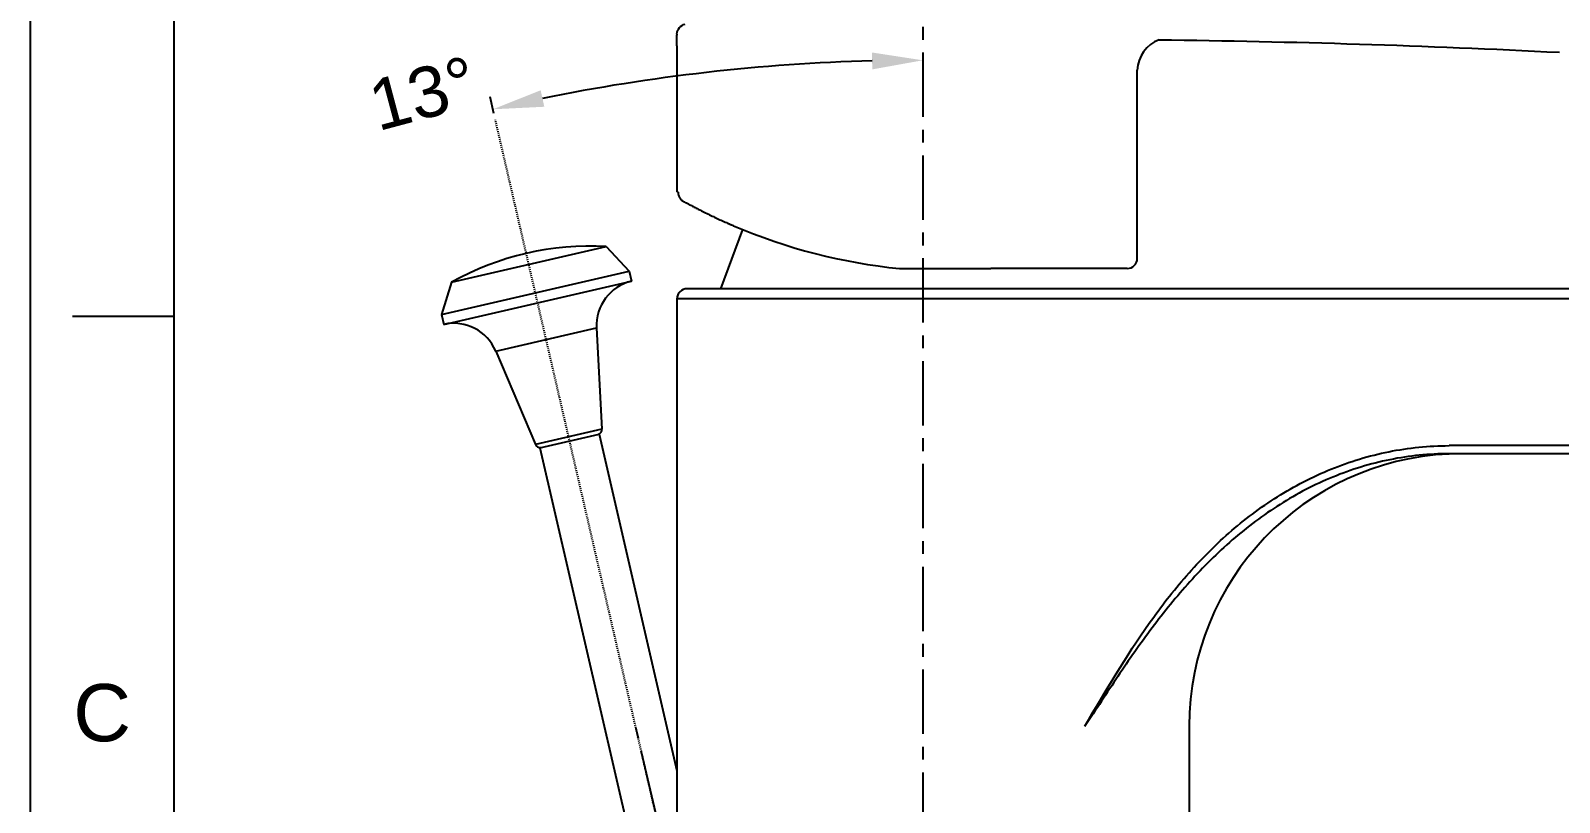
# Model space of a CAD drawing. Header units: millimetres. Extents: x 645 to 1239, y -1145 to -725.
# Drawn here: x 644.7 to 795.7, y -943.3 to -867.1 of the extents above; entities that cross this region are included whole.
import ezdxf

# ---------------------------------------------------------------- set-up
doc = ezdxf.new("R2010")
doc.units = ezdxf.units.MM
doc.header["$LTSCALE"] = 0.1
doc.linetypes.add('CENTER', pattern=[0.6, 0.375, -0.075, 0.075, -0.075])
doc.linetypes.add('CENTERX2', pattern=[101.6, 63.5, -12.7, 12.7, -12.7])
doc.layers.add('CENTER', color=1, linetype='CENTERX2')
doc.layers.add('DIM', color=3, linetype='Continuous')
doc.styles.get("Standard").update_dxf_attribs({"font": 'arial.ttf'})
doc.dimstyles.new('ISO-25', dxfattribs={"dimtxt": 2.5, "dimasz": 2.5, "dimexe": 1.25, "dimexo": 0.625, "dimtad": 1, "dimdec": 1, "dimtxsty": 'Standard', "dimcen": 2.5, "dimadec": 0, "dimazin": 0, "dimtfac": 1, "dimtdec": 1, "dimtmove": 0, "dimatfit": 3, "dimfxl": 1, "dimarcsym": 0})

# ---------------------------------------------------------------- blocks, each defined once
blk = doc.blocks.new('*D21')
at = {"layer": 'Defpoints', "color": 0, "transparency": 16777216}
for p in [(732.84, -859.11), (718.58, -870.57), (690.63, -875.9), (721.75, -1010.6), (732.84, -1015.84)]:
    blk.add_point(p, dxfattribs=at)
at = {"layer": 'DIM', "color": 3, "lineweight": -2, "transparency": 16777216}
blk.add_line((690.49, -875.29), (690.11, -873.65), dxfattribs=at)
blk.add_arc((732.84, -1058.59), 188.57, 91.5193, 101.4895, dxfattribs=at)
at = {"layer": 'DIM', "color": 3, "transparency": 16777216}
for points in [[(727.83, -869.26), (727.85, -870.93), (732.84, -870.03)], [(695.46, -874.62), (695.1, -872.99), (690.39, -874.87)]]:
    blk.add_solid(points, dxfattribs=at)
at = {"layer": 'DIM', "color": 3, "transparency": 16777216, "insert": (683.49, -873.31), "char_height": 5, "attachment_point": 5, "rotation": 14.9138}
blk.add_mtext('13°', dxfattribs=at)
blk = doc.blocks.new('*D22')
at = {"layer": 'Defpoints', "color": 0, "transparency": 16777216}
for p in [(850.86, -916.04), (870.72, -916.04), (732.86, -1009.6)]:
    blk.add_point(p, dxfattribs=at)
at = {"layer": 'DIM', "color": 3, "lineweight": -2, "transparency": 16777216}
for p, q in [((851.48, -916.04), (871.97, -916.04)), ((870.72, -1004.6), (870.72, -921.04)), ((733.48, -1009.6), (871.97, -1009.6))]:
    blk.add_line(p, q, dxfattribs=at)
at = {"layer": 'DIM', "color": 3, "transparency": 16777216}
for points in [[(869.89, -921.04), (871.56, -921.04), (870.72, -916.04)], [(869.89, -1004.6), (871.56, -1004.6), (870.72, -1009.6)]]:
    blk.add_solid(points, dxfattribs=at)
at = {"layer": 'DIM', "color": 3, "transparency": 16777216, "insert": (867.54, -962.82), "char_height": 5, "attachment_point": 5, "rotation": 90}
blk.add_mtext('93.5', dxfattribs=at)

msp = doc.modelspace()

# ---------------------------------------------------------------- linework, layer by layer
for p, q in [((658.86, -738.66), (658.86, -1130.38)), ((708.56, -867.44), (708.56, -867.56)), ((708.56, -868.6), (708.56, -867.56)), ((708.56, -868.6), (708.56, -883.02)), ((754.03, -889.6), (754.03, -871.01)), ((686.3, -891.96), (701.57, -888.44)), ((701.57, -888.44), (703.84, -890.87)), ((685.32, -895.14), (703.84, -890.87)), ((703.84, -890.87), (704.06, -891.84)), ((730.56, -890.6), (737.57, -890.6)), ((737.57, -890.6), (739.57, -890.6)), ((753.03, -890.6), (739.57, -890.6)), ((752.53, -890.6), (748.11, -890.6)), ((686.3, -891.96), (685.32, -895.14)), ((685.55, -896.12), (704.06, -891.84)), ((658.86, -895.35), (648.86, -895.35)), ((685.32, -895.14), (685.55, -896.12)), ((690.66, -898.75), (700.62, -896.45)), ((700.62, -896.45), (701.15, -906.46)), ((690.66, -898.75), (694.58, -907.98)), ((701.15, -906.46), (694.58, -907.98)), ((695.03, -908.3), (700.88, -906.95)), ((700.88, -906.95), (708.56, -940.21)), ((695.03, -908.3), (708.56, -966.88))]:
    msp.add_line(p, q)
at = {"color": 1, "linetype": 'CENTER'}
msp.add_line((721.75, -1010.6), (690.63, -875.9), dxfattribs=at)
at = {"color": 7, "linetype": 'Continuous'}
for p, q in [((715.02, -886.74), (712.86, -892.6)), ((708.56, -893.6), (708.56, -1004.41)), ((867.16, -893.6), (708.56, -893.6)), ((866.16, -892.6), (709.56, -892.6)), ((867.16, -908.1), (784.82, -908.1)), ((866.36, -908.9), (784.82, -908.9)), ((759.16, -935.8), (759.16, -1004.31))]:
    msp.add_line(p, q, dxfattribs=at)
msp.add_lwpolyline([(644.72, -724.52), (1238.66, -724.52), (1238.66, -1144.52), (644.72, -1144.52)], close=True)
for centre, radius, start, end in [((757.37, -871.13), 3.34, 110.6456, 177.993), ((736.12, -835.04), 55.84, 246.844, 264.28), ((699.98, -916.39), 28, 86.7469, 119.2531), ((753.03, -889.6), 1, 270, 0), ((705.12, -896.22), 4.5, 103.5674, 183), ((686.52, -900.51), 4.5, 23, 102.4326), ((700.65, -906.49), 0.5, 288.3332, 3), ((695.04, -907.78), 0.5, 203, 277.6668)]:
    msp.add_arc(centre, radius, start, end)
at = {"extrusion": (0, 0, -1)}
msp.add_arc((-744.85, -1861.57), 993.63, 90.65382, 92.93486, dxfattribs=at)
at = {"color": 7, "linetype": 'Continuous'}
for centre, radius, start in [((709.56, -893.6), 1, 90), ((786.06, -935.8), 26.9, 92.6206)]:
    msp.add_arc(centre, radius, start, 180, dxfattribs=at)
for points, degree in [([(708.56, -867.44), (708.56, -866.97), (708.93, -866.54), (709.38, -866.46)], 3), ([(713.68, -886.17), (713.92, -886.28), (714.17, -886.36)], 2), ([(714.17, -886.38), (714.16, -886.38), (714.17, -886.37), (714.17, -886.36)], 3)]:
    msp.add_open_spline(points, degree=degree)
for points, knots in [([(708.69, -883.08), (708.68, -883.07), (708.59, -883.03), (708.55, -883.01), (708.56, -883.02)], [0, 0, 0, 0, 0.15708, 1, 1, 1, 1]), ([(708.69, -883.07), (708.68, -883.17), (708.7, -883.34), (708.8, -883.59), (708.96, -883.8), (709.1, -883.91), (709.18, -883.95)], [0, 0, 0, 0, 0.250001, 0.499999, 0.749998, 1, 1, 1, 1]), ([(709.18, -883.95), (709.19, -883.96), (709.29, -884.01), (709.52, -884.13), (709.91, -884.34), (710.25, -884.53), (710.61, -884.71), (711.04, -884.93), (711.5, -885.16), (712.19, -885.49), (712.8, -885.78), (713.38, -886.04), (713.61, -886.14), (713.74, -886.2)], [0, 0, 0, 0, 0.022972, 0.19686, 0.283804, 0.370748, 0.457692, 0.5229, 0.63158, 0.718524, 0.892412, 0.935884, 1, 1, 1, 1])]:
    msp.add_open_spline(points, degree=3, knots=knots)
for points, knots in [([(748.86, -935.8), (750.88, -932.36), (753.91, -927.18), (758.8, -920.88), (762.99, -916.62), (767.77, -913.02), (772.21, -910.71), (775.96, -909.38), (779.83, -908.41), (782.83, -908.1), (784.82, -908.1)], [0, 0, 0, 0, 0.250743, 0.375637, 0.499902, 0.625026, 0.749703, 0.812269, 0.874953, 1, 1, 1, 1]), ([(784.82, -908.9), (782.86, -908.9), (778.93, -909.3), (773.28, -911.04), (768.04, -913.77), (764.11, -916.72), (761.23, -919.4), (759.21, -921.53), (757.3, -923.77), (755.49, -926.09), (753.76, -928.46), (751.55, -931.7), (749.96, -934.18), (748.86, -935.8)], [0, 0, 0, 0, 0.124955, 0.249914, 0.374894, 0.499893, 0.562432, 0.624945, 0.687459, 0.74997, 0.812476, 0.874983, 1, 1, 1, 1])]:
    msp.add_open_spline(points, degree=3, knots=knots, dxfattribs=at)
at = {"layer": 'CENTER'}
for p, q in [((732.84, -859.11), (732.84, -1015.84)), ((715.61, -984.02), (704.51, -935.96))]:
    msp.add_line(p, q, dxfattribs=at)

# ---------------------------------------------------------------- texts
at = {"insert": (651.79, -934.52), "char_height": 5.66, "attachment_point": 5}
msp.add_mtext_dynamic_manual_height_columns('C', width=10, gutter_width=12.5, heights=[0], dxfattribs=at)

# ---------------------------------------------------------------- dimensions: what is measured, and where the dimension line sits
at = {"layer": 'DIM', "color": 7}
dim = msp.add_angular_dim_2l(base=(718.58, -870.57), line1=((721.75, -1010.6), (690.63, -875.9)), line2=((732.84, -859.11), (732.84, -1015.84)), dimstyle='ISO-25', override={"dimtxt": 5, "dimasz": 5, "dimcen": 5, "dimclrd": 3, "dimclre": 3, "dimclrt": 3, "dimfxl": 1.25}, dxfattribs=at)
dim.commit()
dim.dimension.update_dxf_attribs({"geometry": '*D21', "text_midpoint": (684.31, -876.38), "dimtype": 162})
dim = msp.add_linear_dim(base=(870.72, -916.04), p1=(732.86, -1009.6), p2=(850.86, -916.04), angle=90, text='93.5', dimstyle='ISO-25', override={"dimtxt": 5, "dimasz": 5, "dimcen": 5, "dimclrd": 3, "dimclre": 3, "dimclrt": 3, "dimfxl": 1.25}, dxfattribs=at)
dim.commit()
dim.dimension.update_dxf_attribs({"geometry": '*D22', "text_midpoint": (867.54, -962.82)})

doc.saveas('drawing.dxf')
